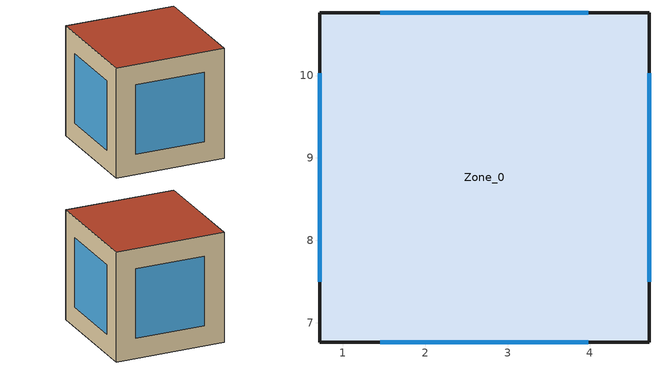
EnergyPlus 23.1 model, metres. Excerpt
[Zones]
Zone_0
 floor ground (Zone_0:f4UnderGroundSlabCF): 0.72,10.76 4.72,10.76 4.72,6.76 0.72,6.76 z0
 wall outside (90.1-2019 Nonresidential CZ 5 Exterior Wall (Mass)): 0.72,10.76 0.72,6.76 4.72,6.76 4.72,10.76 0.72,10.76 z0:4
 window (90.1-2019 Nonresidential CZ 5 Glazing (Operable)): 0.72,10.03 0.72,7.5 / 1.45,6.76 3.98,6.76 / 4.72,7.5 4.72,10.03 / 3.98,10.76 1.45,10.76 z0.74:3.26
 roof outside (90.1-2019 Nonresidential CZ 5 Exterior Roof (Mass)): 0.72,10.76 0.72,6.76 4.72,6.76 4.72,10.76 z4
[Site:GroundTemperature:BuildingSurface]
18, 18, 18, 18, 18, 18, 18, 18, 18, 18, 18, 18
[Site:GroundReflectance]
0.2, 0.2, 0.2, 0.2, 0.2, 0.2, 0.2, 0.2, 0.2, 0.2, 0.2, 0.2
[Site:GroundReflectance:SnowModifier]
1, 1
[Site:WeatherStation]
Wind Sensor Height Above Ground {m}=10; Wind Speed Profile Exponent=0.22; Wind Speed Profile Boundary Layer Thickness {m}=370; Air Temperature Sensor Height Above Ground {m}=1.5
[SizingPeriod:WeatherFileConditionType] Use Weather File Daylight Saving Period=No; Use Weather File Rain and Snow Indicators=No
Name | Period Selection | Day Type
Extreme Summer Weather Period for Design | SummerExtreme | SummerDesignDay
Extreme Winter Weather Period for Design | WinterExtreme | WinterDesignDay
[Building]
Building: North Axis {deg}=0; Terrain=Suburbs; Loads Convergence Tolerance Value=0.04; Temperature Convergence Tolerance Value {deltaC}=0.25; Solar Distribution=FullExterior; Maximum Number of Warmup Days=30; Minimum Number of Warmup Days=7
[Construction]
90.1-2019 Nonresidential CZ 5 Exterior Wall (Mass): Stucco_0.025_90.1-2019 Nonresidential CZ 5 Exterior Wall (Mass), Concrete_0.203_90.1-2019 Nonresidential CZ 5 Exterior Wall (Mass), Mineral Wool_0.07411897256702421_90.1-2019 Nonresidential CZ 5 Exterior Wall (Mass), Plaster_0.013_90.1-2019 Nonresidential CZ 5 Exterior Wall (Mass)
90.1-2019 Nonresidential CZ 5 Exterior Roof (Mass): Vaporpermeable Felt_0.003_90.1-2019 Nonresidential CZ 5 Exterior Roof (Mass), XPS Board_0.18072507016394368_90.1-2019 Nonresidential CZ 5 Exterior Roof (Mass), Concrete_0.203_90.1-2019 Nonresidential CZ 5 Exterior Roof (Mass), Acoustic Tile_0.005_90.1-2019 Nonresidential CZ 5 Exterior Roof (Mass)
90.1-2019 Nonresidential CZ 5 Glazing (Operable): 90.1-2019 Nonresidential CZ 5 Glazing (Operable)Window
[Material]
Stucco_0.025_90.1-2019 Nonresidential CZ 5 Exterior Wall (Mass): Roughness=Smooth; @90.1-2019 Nonresidential CZ 5 Exterior Wall (Mass):Stucco-Thickness@ [m]=0.025; @90.1-2019 Nonresidential CZ 5 Exterior Wall (Mass):Stucco-Conductivity@ [W/m-K]=0.72; @90.1-2019 Nonresidential CZ 5 Exterior Wall (Mass):Stucco-Density@ [kg/m3]=1856; @90.1-2019 Nonresidential CZ 5 Exterior Wall (Mass):Stucco-SpecificHeat@ [J/kg-K]=840; @90.1-2019 Nonresidential CZ 5 Exterior Wall (Mass):Stucco-ThermalEmittance@=0.9; @90.1-2019 Nonresidential CZ 5 Exterior Wall (Mass):Stucco-SolarAbsorptance@=0.7; @90.1-2019 Nonresidential CZ 5 Exterior Wall (Mass):Stucco-VisibleAbsorptance@=0.7
Concrete_0.203_90.1-2019 Nonresidential CZ 5 Exterior Wall (Mass): Roughness=Rough; @90.1-2019 Nonresidential CZ 5 Exterior Wall (Mass):Concrete-Thickness@ [m]=0.203; @90.1-2019 Nonresidential CZ 5 Exterior Wall (Mass):Concrete-Conductivity@ [W/m-K]=2; @90.1-2019 Nonresidential CZ 5 Exterior Wall (Mass):Concrete-Density@ [kg/m3]=2400; @90.1-2019 Nonresidential CZ 5 Exterior Wall (Mass):Concrete-SpecificHeat@ [J/kg-K]=950; @90.1-2019 Nonresidential CZ 5 Exterior Wall (Mass):Concrete-ThermalEmittance@=0.9; @90.1-2019 Nonresidential CZ 5 Exterior Wall (Mass):Concrete-SolarAbsorptance@=0.7; @90.1-2019 Nonresidential CZ 5 Exterior Wall (Mass):Concrete-VisibleAbsorptance@=0.7
Mineral Wool_0.07411897256702421_90.1-2019 Nonresidential CZ 5 Exterior Wall (Mass): Roughness=Rough; @90.1-2019 Nonresidential CZ 5 Exterior Wall (Mass):Mineral Wool-Thickness@ [m]=0.074119; @90.1-2019 Nonresidential CZ 5 Exterior Wall (Mass):Mineral Wool-Conductivity@ [W/m-K]=0.041; @90.1-2019 Nonresidential CZ 5 Exterior Wall (Mass):Mineral Wool-Density@ [kg/m3]=155; @90.1-2019 Nonresidential CZ 5 Exterior Wall (Mass):Mineral Wool-SpecificHeat@ [J/kg-K]=1130; @90.1-2019 Nonresidential CZ 5 Exterior Wall (Mass):Mineral Wool-ThermalEmittance@=0.9; @90.1-2019 Nonresidential CZ 5 Exterior Wall (Mass):Mineral Wool-SolarAbsorptance@=0.7; @90.1-2019 Nonresidential CZ 5 Exterior Wall (Mass):Mineral Wool-VisibleAbsorptance@=0.7
Plaster_0.013_90.1-2019 Nonresidential CZ 5 Exterior Wall (Mass): Roughness=Rough; @90.1-2019 Nonresidential CZ 5 Exterior Wall (Mass):Plaster-Thickness@ [m]=0.013; @90.1-2019 Nonresidential CZ 5 Exterior Wall (Mass):Plaster-Conductivity@ [W/m-K]=1; @90.1-2019 Nonresidential CZ 5 Exterior Wall (Mass):Plaster-Density@ [kg/m3]=2000; @90.1-2019 Nonresidential CZ 5 Exterior Wall (Mass):Plaster-SpecificHeat@ [J/kg-K]=1130; @90.1-2019 Nonresidential CZ 5 Exterior Wall (Mass):Plaster-ThermalEmittance@=0.9; @90.1-2019 Nonresidential CZ 5 Exterior Wall (Mass):Plaster-SolarAbsorptance@=0.7; @90.1-2019 Nonresidential CZ 5 Exterior Wall (Mass):Plaster-VisibleAbsorptance@=0.7
Vaporpermeable Felt_0.003_90.1-2019 Nonresidential CZ 5 Exterior Roof (Mass): Roughness=Rough; @90.1-2019 Nonresidential CZ 5 Exterior Roof (Mass):Vaporpermeable Felt-Thickness@ [m]=0.003; @90.1-2019 Nonresidential CZ 5 Exterior Roof (Mass):Vaporpermeable Felt-Conductivity@ [W/m-K]=0.909091; @90.1-2019 Nonresidential CZ 5 Exterior Roof (Mass):Vaporpermeable Felt-Density@ [kg/m3]=0.5; @90.1-2019 Nonresidential CZ 5 Exterior Roof (Mass):Vaporpermeable Felt-SpecificHeat@ [J/kg-K]=1800; @90.1-2019 Nonresidential CZ 5 Exterior Roof (Mass):Vaporpermeable Felt-ThermalEmittance@=0.9; @90.1-2019 Nonresidential CZ 5 Exterior Roof (Mass):Vaporpermeable Felt-SolarAbsorptance@=0.7; @90.1-2019 Nonresidential CZ 5 Exterior Roof (Mass):Vaporpermeable Felt-VisibleAbsorptance@=0.7
XPS Board_0.18072507016394368_90.1-2019 Nonresidential CZ 5 Exterior Roof (Mass): Roughness=Rough; @90.1-2019 Nonresidential CZ 5 Exterior Roof (Mass):XPS Board-Thickness@ [m]=0.180725; @90.1-2019 Nonresidential CZ 5 Exterior Roof (Mass):XPS Board-Conductivity@ [W/m-K]=0.034; @90.1-2019 Nonresidential CZ 5 Exterior Roof (Mass):XPS Board-Density@ [kg/m3]=35; @90.1-2019 Nonresidential CZ 5 Exterior Roof (Mass):XPS Board-SpecificHeat@ [J/kg-K]=1400; @90.1-2019 Nonresidential CZ 5 Exterior Roof (Mass):XPS Board-ThermalEmittance@=0.9; @90.1-2019 Nonresidential CZ 5 Exterior Roof (Mass):XPS Board-SolarAbsorptance@=0.7; @90.1-2019 Nonresidential CZ 5 Exterior Roof (Mass):XPS Board-VisibleAbsorptance@=0.7
Concrete_0.203_90.1-2019 Nonresidential CZ 5 Exterior Roof (Mass): Roughness=Rough; @90.1-2019 Nonresidential CZ 5 Exterior Roof (Mass):Concrete-Thickness@ [m]=0.203; @90.1-2019 Nonresidential CZ 5 Exterior Roof (Mass):Concrete-Conductivity@ [W/m-K]=2; @90.1-2019 Nonresidential CZ 5 Exterior Roof (Mass):Concrete-Density@ [kg/m3]=2400; @90.1-2019 Nonresidential CZ 5 Exterior Roof (Mass):Concrete-SpecificHeat@ [J/kg-K]=950; @90.1-2019 Nonresidential CZ 5 Exterior Roof (Mass):Concrete-ThermalEmittance@=0.9; @90.1-2019 Nonresidential CZ 5 Exterior Roof (Mass):Concrete-SolarAbsorptance@=0.7; @90.1-2019 Nonresidential CZ 5 Exterior Roof (Mass):Concrete-VisibleAbsorptance@=0.7
Acoustic Tile_0.005_90.1-2019 Nonresidential CZ 5 Exterior Roof (Mass): Roughness=MediumSmooth; @90.1-2019 Nonresidential CZ 5 Exterior Roof (Mass):Acoustic Tile-Thickness@ [m]=0.005; @90.1-2019 Nonresidential CZ 5 Exterior Roof (Mass):Acoustic Tile-Conductivity@ [W/m-K]=0.06; @90.1-2019 Nonresidential CZ 5 Exterior Roof (Mass):Acoustic Tile-Density@ [kg/m3]=368; @90.1-2019 Nonresidential CZ 5 Exterior Roof (Mass):Acoustic Tile-SpecificHeat@ [J/kg-K]=590; @90.1-2019 Nonresidential CZ 5 Exterior Roof (Mass):Acoustic Tile-ThermalEmittance@=0.9; @90.1-2019 Nonresidential CZ 5 Exterior Roof (Mass):Acoustic Tile-SolarAbsorptance@=0.7; @90.1-2019 Nonresidential CZ 5 Exterior Roof (Mass):Acoustic Tile-VisibleAbsorptance@=0.7
[WindowMaterial:SimpleGlazingSystem]
90.1-2019 Nonresidential CZ 5 Glazing (Operable)Window: @90.1-2019 Nonresidential CZ 5 Glazing (Operable)-UValue@=2.55522; @90.1-2019 Nonresidential CZ 5 Glazing (Operable)-SolarHeatGainCoefficient@=0.33; @90.1-2019 Nonresidential CZ 5 Glazing (Operable)-VisibleTransmittance@=0.363
[Construction:FfactorGroundFloor]
Zone_0:f4UnderGroundSlabCF: 0.73, 16, 16
[EnergyManagementSystem:Sensor]
Name | Output:Variable Index Key | Output:Variable | Output:Variable or Output:Meter Index Key | Output:Variable or Output:Meter
OutdoorTemp | Environment | Site Outdoor Air Drybulb Temperature
OutdoorRelHumid | Environment | Site Outdoor Air Relative Humidity
EMS_Zone_0_DHWFuelSen |  |  | DHW Zone_0 | Water Use Equipment Heating Rate
EMS_Zone_0_HeatFuelSen |  |  | Zone_0 IDEAL LOADS AIR | Zone Ideal Loads Supply Air Total Heating Rate
EMS_Zone_0_CoolFuelSen |  |  | Zone_0 IDEAL LOADS AIR | Zone Ideal Loads Supply Air Total Cooling Rate
[Zone]
Zone_0: Rotation [deg]=0; Type=1; Multiplier=1; Volume [m3]=64; Area [m2]=16; Zone Inside Convection Algorithm=TARP; Zone Outside Convection Algorithm=DOE-2
[People]
People Zone_0: Zone or ZoneList=Zone_0; OccupancySchedule=occOffice; Number of People Calculation Method=People/Area; PeopleDensity [person/m2]=0.0714; Fraction Radiant=0.3; Sensible Heat Fraction=AUTOCALCULATE; Activity Level Schedule=Zone_0PeopleActivity; Carbon Dioxide Generation Rate [m3/s-W]=3.82E-08; Enable ASHRAE 55 Comfort Warnings=No; Mean Radiant Temperature Calculation Type=ZoneAveraged; Work Efficiency Schedule=Zone_0WorkEfficiency; Clothing Insulation Calculation Method=DynamicClothingModelASHRAE55; Clothing Insulation Schedule=AllOn; Air Velocity Schedule=AirSpeed 0; Thermal Comfort Model 1 Type=AdaptiveASH55; Thermal Comfort Model 2 Type=Pierce; Thermal Comfort Model 3 Type=Fanger
[ElectricEquipment]
Zone_0 Equipment: Zone or ZoneList=Zone_0; EquipmentAvailibilitySchedule=equipOffice; Design Level Calculation Method=Watts/Area; EquipmentPowerDensity [W/m2]=7; Fraction Latent=0; Fraction Radiant=.2; Fraction Lost=0
[Lights]
Zone_0 General lighting: Zone or ZoneList=Zone_0; LightsAvailibilitySchedule=lightsOffice; Design Level Calculation Method=Watts/Area; LightingPowerDensity [W/m2]=16; Return Air Fraction=0; Fraction Radiant=.42; Fraction Visible=.18; Fraction Replaceable=1
[Daylighting:Controls]
Zone_0_DaylCtrl: Zone=Zone_0; Daylighting Method=SplitFlux; @Zone_0-LightsAvailibilitySchedule@=lightsOffice; Lighting control type { 1 = continuous,2 = stepped,3 = continuous / off}=Continuous; Minimum Input Power Fraction for Continuous Dimming Control=0.1; Minimum Light Output Fraction for Continuous Dimming Control=0.1; Number of Stepped Control Steps=3; Probability Lighting will be Reset When Needed in Manual Stepped Control=1; Maximum Allowable Discomfort Glare Index=22; Daylighting Reference Point 1=Zone_0_DaylCtrlRefPt1; Fraction of Zone Controlled by Reference Point 1=1; @Zone_0-IlluminanceSetpoint@ [lux at Reference Point 1]=500
[ZoneInfiltration:DesignFlowRate]
Zone_0Infiltration: Zone or ZoneList=Zone_0; Schedule=On; Design Flow Rate Calculation Method=Flow/ExteriorArea; Flow per Exterior Surface Area [m3/s-m2]=0.00056896; @Zone_0-InfiltrationConstantCoefficient@=1; @Zone_0-InfiltrationTemperatureCoefficient@=0; @Zone_0-InfiltrationWindVelocityCoefficient@=0; @Zone_0-InfiltrationWindVelocitySquaredCoefficient@=0
[WaterUse:Equipment]
DHW Zone_0: WaterPeakFlowRate [m3/s]=1.3328e-07; WaterSchedule=AllOn; Target Temperature Schedule=DHW Supply Temperature Zone_0; Hot Water Supply Temperature Schedule=DHW Supply Temperature Zone_0; Cold Water Supply Temperature Schedule=DHW Mains Temperature Zone_0; Zone=Zone_0
[Exterior:FuelEquipment] Design Level {W}=1
Name | Fuel Use Type | Schedule
Zone_0_DHWFuel | NaturalGas | Zone_0_DHWFuelSched
Zone_0_HeatFuel | NaturalGas | Zone_0_HeatFuelSched
Zone_0_CoolFuel | Electricity | Zone_0_CoolFuelSched
[EnergyManagementSystem:Actuator] Actuated Component Type=Schedule:Constant; Actuated Component Control Type=Schedule Value
Name | Actuated Component Unique
EMS_Zone_0_DHWFuelSchedAct | Zone_0_DHWFuelSched
EMS_Zone_0_HeatFuelSchedAct | Zone_0_HeatFuelSched
EMS_Zone_0_CoolFuelSchedAct | Zone_0_CoolFuelSched
[EnergyManagementSystem:ProgramCallingManager]
EMS_Zone_0_DHWFuelManager: EndOfSystemTimestepAfterHVACReporting; EMS_Zone_0_DHWFuelProg
EMS_Zone_0_FuelManager: EndOfSystemTimestepAfterHVACReporting; EMS_Zone_0_FuelProg
[EnergyManagementSystem:Program]
EMS_Zone_0_DHWFuelProg: SET EMS_Zone_0_DHWFuelSchedAct = EMS_Zone_0_DHWFuelSen / 1
EMS_Zone_0_FuelProg: SET EMS_Zone_0_HeatFuelSchedAct = EMS_Zone_0_HeatFuelSen / 0.8; SET EMS_Zone_0_CoolFuelSchedAct = EMS_Zone_0_CoolFuelSen / 3
[Zone equipment]
Zone_0: Zone_0 Ideal Loads Air
[ZoneHVAC:IdealLoadsAirSystem]
Zone_0 Ideal Loads Air: Maximum Heating Supply Air Temperature {C}=35; Minimum Cooling Supply Air Temperature {C}=12; Maximum Heating Supply Air Humidity Ratio {kgWater/kgDryAir}=0.01; Minimum Cooling Supply Air Humidity Ratio {kgWater/kgDryAir}=0.008; Heating Limit=LimitFlowRateAndCapacity; MaximumHeatingAirFlowRate [m3/s]=Autosize; MaximumSensibleHeatingCapacity [W]=Autosize; Cooling Limit=LimitFlowRateAndCapacity; MaximumCoolingAirFlowRate [m3/s]=Autosize; MaximumTotalCoolingCapacity [W]=Autosize; HeatingAvailabilitySchedule=AllOn; CoolingAvailabilitySchedule=AllOn; Dehumidification Control Type=Humidistat; Humidification Control Type=Humidistat; Design Specification Outdoor Air Object=Zone_0MinFreshAir; Demand Controlled Ventilation Type=OccupancySchedule; Outdoor Air Economizer Type=NoEconomizer; Heat Recovery Type=None; SensibleHeatRecoveryEffectiveness=0.7; LatentHeatRecoveryEffectiveness=0.65
[Sizing:Zone]
Zone_0: Zone Cooling Design Supply Air Temperature Input Method=SupplyAirTemperature; Zone Cooling Design Supply Air Temperature {C}=12; Zone Heating Design Supply Air Temperature Input Method=SupplyAirTemperature; Zone Heating Design Supply Air Temperature {C}=35; Zone Cooling Design Supply Air Humidity Ratio {kgWater/kgDryAir}=0.009; Zone Heating Design Supply Air Humidity Ratio {kgWater/kgDryAir}=0.004; Design Specification Outdoor Air Object=Zone_0MinFreshAir; Zone Heating Sizing Factor=1.15; Zone Cooling Sizing Factor=1.15; Cooling Design Air Flow Method=DesignDay; Heating Design Air Flow Method=DesignDay
[ZoneControl:Thermostat]
Zone_0 Thermostat: Zone or ZoneList=Zone_0; Control Type Schedule=Zone_0_ZoneControlTypeSched; Control 1=Dual Setpoint - Zone Zone_0
[ThermostatSetpoint:DualSetpoint]
Dual Setpoint - Zone Zone_0: Heating Setpoint Temperature Schedule=Zone_0Heating_SP_Sch; Cooling Setpoint Temperature Schedule=Zone_0Cooling_SP_Sch
[DesignSpecification:OutdoorAir]
Zone_0MinFreshAir: Outdoor Air Method=Sum; @Zone_0-MinFreshAirPerson@ [m3/s-person]=0.01; @Zone_0-MinFreshAirArea@ [m3/s-m2]=0.001; MechVentSchedule=AllOn
[ElectricLoadCenter:Distribution]
Simple Electric Load Center: Generator List=PV list; Generator Operation Scheme Type=Baseload; Demand Limit Scheme Purchased Electric Demand Limit {W}=0; Electrical Buss Type=DirectCurrentWithInverter; Inverter Object=Simple Ideal Inverter
[ElectricLoadCenter:Inverter:Simple]
Simple Ideal Inverter: Availability Schedule=On; Radiative Fraction=0; Inverter Efficiency=1
[ElectricLoadCenter:Generators]
PV list: Generator 1=Panel0; Generator 1 Rated Electric Power Output=20000
[Generator:Photovoltaic]
Panel0: Surface=Panel0Surf; Module Performance=Panel0PhotovoltaicPerformance; Heat Transfer Integration Mode=Decoupled; Number of Modules in Parallel=1; Number of Modules in Series=1
[PhotovoltaicPerformance:Simple]
Panel0PhotovoltaicPerformance: Fraction of Surface Area with Active Solar Cells=0.8; Conversion Efficiency Input Mode=Fixed; Value for Cell Efficiency if Fixed=0.22
[Schedule:Constant]
On; AllOn: 1
AirSpeed 0; Zone_0_DHWFuelSched; Zone_0_HeatFuelSched; Zone_0_CoolFuelSched: 0
Zone_0PeopleActivity: Any Number, 125.28
Zone_0WorkEfficiency: Any Number, 0
DHW Supply Temperature Zone_0: 60
DHW Mains Temperature Zone_0: 10
Zone_0Heating_SP_Sch: 20
Zone_0Cooling_SP_Sch: 26
Zone_0_ZoneControlTypeSched: 4
[Schedule:Day:Hourly]
9d9a91e1-d966-43fd-bf1f-b911608c37e1: Fraction, 0, 0, 0, 0, 0, 0, 0, 0, 0, 0, 0, 0, 0, 0, 0, 0, 0, 0, 0, 0, 0, 0, 0, 0
f9cb5e47-a89e-4876-a8f9-cab3c71aee7d: Fraction, 0, 0, 0, 0, 0, 0, 0, 0.2, 0.4, 0.6, 0.8, 0.8, 0.4, 0.6, 0.8, 0.8, 0.4, 0.2, 0, 0, 0, 0, 0, 0
506bf521-f3e8-4442-bc11-9df7d99109dd: Fraction, 0, 0, 0, 0, 0, 0, 0, 1, 1, 1, 1, 1, 1, 1, 1, 1, 1, 1, 0, 0, 0, 0, 0, 0
c05bad25-1ad3-423f-bf00-e2e1b7a491ff: Fraction, 0.1, 0.1, 0.1, 0.1, 0.1, 0.1, 0.1, 0.1, 0.1, 0.1, 0.1, 0.1, 0.1, 0.1, 0.1, 0.1, 0.1, 0.1, 0.1, 0.1, 0.1, 0.1, 0.1, 0.1
951ca627-965b-4041-9f57-503cc59f1a27: Fraction, 0.1, 0.1, 0.1, 0.1, 0.1, 0.1, 0.1, 0.2, 0.4, 0.6, 0.8, 0.8, 0.4, 0.6, 0.8, 0.8, 0.4, 0.2, 0.1, 0.1, 0.1, 0.1, 0.1, 0.1
[Schedule:Year]
occOffice: Fraction, occOffice_0, 1, 1, 12, 31
lightsOffice: Fraction, lightsOffice_0, 1, 1, 12, 31
equipOffice: Fraction, equipOffice_0, 1, 1, 12, 31
[Schedule:Week:Daily]
occOffice_0: 9d9a91e1-d966-43fd-bf1f-b911608c37e1, f9cb5e47-a89e-4876-a8f9-cab3c71aee7d, f9cb5e47-a89e-4876-a8f9-cab3c71aee7d, f9cb5e47-a89e-4876-a8f9-cab3c71aee7d, f9cb5e47-a89e-4876-a8f9-cab3c71aee7d, f9cb5e47-a89e-4876-a8f9-cab3c71aee7d, 9d9a91e1-d966-43fd-bf1f-b911608c37e1, 9d9a91e1-d966-43fd-bf1f-b911608c37e1, 9d9a91e1-d966-43fd-bf1f-b911608c37e1, 9d9a91e1-d966-43fd-bf1f-b911608c37e1, 9d9a91e1-d966-43fd-bf1f-b911608c37e1, 9d9a91e1-d966-43fd-bf1f-b911608c37e1
lightsOffice_0: 9d9a91e1-d966-43fd-bf1f-b911608c37e1, 506bf521-f3e8-4442-bc11-9df7d99109dd, 506bf521-f3e8-4442-bc11-9df7d99109dd, 506bf521-f3e8-4442-bc11-9df7d99109dd, 506bf521-f3e8-4442-bc11-9df7d99109dd, 506bf521-f3e8-4442-bc11-9df7d99109dd, 9d9a91e1-d966-43fd-bf1f-b911608c37e1, 9d9a91e1-d966-43fd-bf1f-b911608c37e1, 9d9a91e1-d966-43fd-bf1f-b911608c37e1, 9d9a91e1-d966-43fd-bf1f-b911608c37e1, 9d9a91e1-d966-43fd-bf1f-b911608c37e1, 9d9a91e1-d966-43fd-bf1f-b911608c37e1
equipOffice_0: c05bad25-1ad3-423f-bf00-e2e1b7a491ff, 951ca627-965b-4041-9f57-503cc59f1a27, 951ca627-965b-4041-9f57-503cc59f1a27, 951ca627-965b-4041-9f57-503cc59f1a27, 951ca627-965b-4041-9f57-503cc59f1a27, 951ca627-965b-4041-9f57-503cc59f1a27, c05bad25-1ad3-423f-bf00-e2e1b7a491ff, c05bad25-1ad3-423f-bf00-e2e1b7a491ff, c05bad25-1ad3-423f-bf00-e2e1b7a491ff, c05bad25-1ad3-423f-bf00-e2e1b7a491ff, c05bad25-1ad3-423f-bf00-e2e1b7a491ff, c05bad25-1ad3-423f-bf00-e2e1b7a491ff
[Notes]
----  This file was generated with Climate Studio 2.3.9456.29318
-------------------------ERL SENSORS--------------------------
Output:SQLite, Simple;
